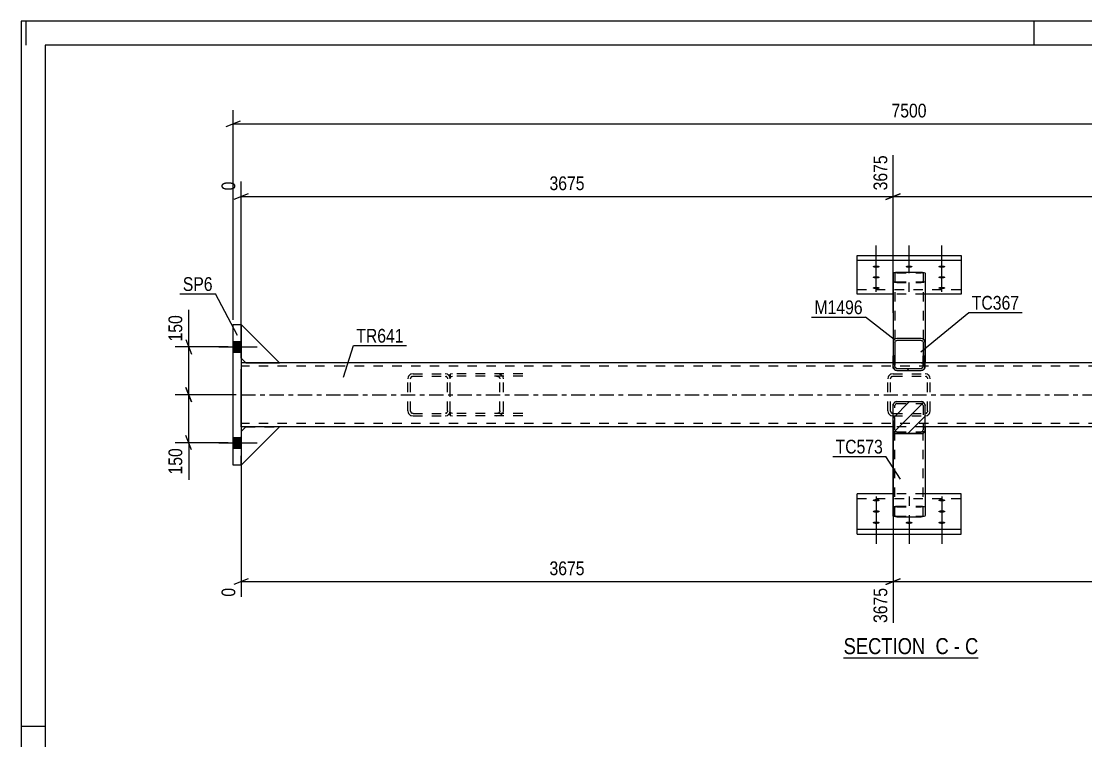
# Model space of a CAD drawing. Header units: millimetres. Extents: x 0 to 841, y 0 to 594.
# Drawn here: x 0 to 221.8, y 444 to 594 of the extents above; entities that cross this region are included whole.
import ezdxf

# ---------------------------------------------------------------- set-up
doc = ezdxf.new("R2010")
doc.units = ezdxf.units.MM
doc.linetypes.add('DXK_LINE_DOT2', pattern=[3.9198, 1.9599, -1.9599])
doc.linetypes.add('DXK_LINE_DOT3', pattern=[5.9187, 2.979, -0.9799, 0.9799, -0.9799])
doc.styles.add('Arial Narrow', font='ARIALN.TTF', dxfattribs={"height": 0.2})

# ---------------------------------------------------------------- blocks, each defined once
blk = doc.blocks.new('Unknown-761545199-1132')
at = {"color": 5, "linetype": 'Continuous'}
for p, q in [((841, 594), (0, 594)), ((0, 594), (0, 0)), ((1, 589), (1, 594)), ((211, 589), (211, 594)), ((836, 589), (5, 589)), ((5, 589), (5, 5)), ((5, 447), (0, 447))]:
    blk.add_line(p, q, dxfattribs=at)
blk = doc.blocks.new('Unknown-761545199-19 - 4779')
at = {"color": 6, "linetype": 'Continuous'}
blk.add_line((171.31, 461.33), (199.38, 461.33), dxfattribs=at)
at = {"color": 0, "linetype": 'Continuous'}
blk.add_wipeout([(189.41, 462.08), (189.41, 465.58), (171.31, 465.58), (171.31, 462.08)], dxfattribs=at)
at = {"color": 7, "linetype": 'Continuous', "style": 'Arial Narrow'}
blk.add_text('SECTION ', height=3.34, dxfattribs=at).set_placement((171.31, 462.08))
at = {"color": 0, "linetype": 'Continuous'}
blk.add_wipeout([(193.23, 462.08), (193.23, 465.58), (190.46, 465.58), (190.46, 462.08)], dxfattribs=at)
at = {"color": 7, "linetype": 'Continuous', "style": 'Arial Narrow'}
blk.add_text('C', height=3.34, dxfattribs=at).set_placement((190.46, 462.08))
at = {"color": 0, "linetype": 'Continuous'}
blk.add_wipeout([(195.56, 462.08), (195.56, 465.58), (194.28, 465.58), (194.28, 462.08)], dxfattribs=at)
at = {"color": 7, "linetype": 'Continuous', "style": 'Arial Narrow'}
blk.add_text('-', height=3.34, dxfattribs=at).set_placement((194.28, 462.08))
at = {"color": 0, "linetype": 'Continuous'}
blk.add_wipeout([(199.38, 462.08), (199.38, 465.58), (196.61, 465.58), (196.61, 462.08)], dxfattribs=at)
at = {"color": 7, "linetype": 'Continuous', "style": 'Arial Narrow'}
blk.add_text('C', height=3.34, dxfattribs=at).set_placement((196.61, 462.08))
blk = doc.blocks.new('Part-761545199-4794 - 4779')
at = {"color": 2, "linetype": 'Continuous'}
for p, q in [((44.11, 530.8), (45.78, 530.8)), ((44.11, 501.47), (44.11, 530.8)), ((45.78, 530.8), (45.78, 501.47)), ((45.78, 501.47), (44.11, 501.47))]:
    blk.add_line(p, q, dxfattribs=at)
blk = doc.blocks.new('Part-761545199-4807 - 4779')
at = {"color": 7, "linetype": 'DXK_LINE_DOT2'}
for p, q in [((89.34, 520.46), (89.33, 519.85)), ((89.33, 519.85), (89.57, 519.96)), ((89.33, 519.85), (89.34, 519.68)), ((89.85, 520.54), (89.34, 520.46)), ((89.34, 511.81), (89.34, 520.46)), ((89.57, 519.96), (89.85, 520)), ((104.46, 520.54), (89.85, 520.54)), ((104.46, 520), (89.85, 520)), ((99.56, 520.46), (99, 520.54)), ((99, 520), (99.28, 519.96)), ((99.68, 519.68), (99.73, 519.47)), ((99.73, 512.8), (99.73, 519.47)), ((100.47, 519.47), (100.36, 519.88)), ((100.47, 512.8), (100.47, 519.47)), ((89.33, 512.43), (89.34, 512.6)), ((89.33, 512.43), (89.34, 511.81)), ((89.57, 512.31), (89.33, 512.43)), ((89.85, 512.27), (89.57, 512.31)), ((104.46, 512.27), (89.85, 512.27)), ((99.28, 512.31), (99, 512.27)), ((99.73, 512.8), (99.68, 512.6)), ((100.36, 512.4), (100.47, 512.8)), ((89.34, 511.81), (89.85, 511.74)), ((104.46, 511.74), (89.85, 511.74)), ((99, 511.74), (99.56, 511.82))]:
    blk.add_line(p, q, dxfattribs=at)
for centre, radius, start, end in [((99.11, 519.32), 0.668, 32.4104, 75.4453), ((99.23, 519.16), 1.34, 32.4104, 75.4453), ((99.11, 512.96), 0.668, 284.5547, 327.5896), ((99.23, 513.11), 1.34, 284.5547, 327.5896)]:
    blk.add_arc(centre, radius, start, end, dxfattribs=at)
blk = doc.blocks.new('Part-761545199-4809 - 4779')
at = {"color": 7, "linetype": 'DXK_LINE_DOT2'}
for p, q in [((80.63, 519.88), (80.54, 519.47)), ((80.54, 512.8), (80.54, 519.47)), ((81.08, 519.47), (81.12, 519.68)), ((81.08, 512.8), (81.08, 519.47)), ((81.61, 520.54), (81.2, 520.46)), ((81.41, 519.96), (81.61, 520)), ((81.61, 520.54), (88.28, 520.54)), ((81.61, 520), (88.28, 520)), ((88.69, 520.46), (88.28, 520.54)), ((88.28, 520), (88.48, 519.96)), ((88.77, 519.68), (88.81, 519.47)), ((88.81, 512.8), (88.81, 519.47)), ((89.34, 519.47), (89.26, 519.88)), ((89.34, 512.8), (89.34, 519.47)), ((80.54, 512.8), (80.63, 512.4)), ((81.12, 512.6), (81.08, 512.8)), ((81.61, 512.27), (81.41, 512.31)), ((81.61, 512.27), (88.28, 512.27)), ((88.48, 512.31), (88.28, 512.27)), ((88.81, 512.8), (88.77, 512.6)), ((89.26, 512.4), (89.34, 512.8)), ((81.2, 511.82), (81.61, 511.74)), ((81.61, 511.74), (88.28, 511.74)), ((88.28, 511.74), (88.69, 511.82))]:
    blk.add_line(p, q, dxfattribs=at)
at = {"color": 7, "linetype": 'DXK_LINE_DOT3'}
blk.add_line((84.94, 516.14), (84.94, 516.14), dxfattribs=at)
at = {"color": 7, "linetype": 'DXK_LINE_DOT2'}
for centre, radius, start, end in [((81.61, 519.47), 1.07, 112.5, 157.5), ((81.61, 519.47), 0.533, 112.5, 157.5), ((88.28, 519.47), 0.533, 22.5, 67.5), ((88.28, 519.47), 1.07, 22.5, 67.5), ((81.61, 512.8), 1.07, 202.5, 247.5), ((81.61, 512.8), 0.533, 202.5, 247.5), ((88.28, 512.8), 0.533, 292.5, 337.5), ((88.28, 512.8), 1.07, 292.5, 337.5)]:
    blk.add_arc(centre, radius, start, end, dxfattribs=at)
blk = doc.blocks.new('Part-761545199-4815 - 4779')
at = {"color": 7, "linetype": 'DXK_LINE_DOT2'}
for p, q in [((181.61, 508.83), (181.61, 509.47)), ((188.28, 509.47), (181.61, 509.47)), ((182.01, 490.95), (182.01, 509.47)), ((187.85, 509.47), (187.88, 509.47)), ((187.88, 490.95), (187.88, 509.47)), ((181.61, 492.68), (181.67, 492.79)), ((181.67, 492.79), (181.85, 492.88)), ((181.85, 492.88), (182.1, 492.94)), ((182.04, 492.74), (182.01, 492.68)), ((182.13, 492.78), (182.04, 492.74)), ((182.1, 492.94), (182.41, 492.96)), ((182.26, 492.81), (182.13, 492.78)), ((182.41, 492.82), (182.26, 492.81)), ((182.41, 492.96), (187.48, 492.96)), ((182.41, 492.82), (187.48, 492.82)), ((187.48, 492.96), (187.78, 492.94)), ((187.63, 492.81), (187.48, 492.82)), ((187.76, 492.78), (187.63, 492.81)), ((187.76, 492.78), (187.78, 492.77)), ((187.78, 492.94), (188.04, 492.88)), ((187.78, 492.77), (187.85, 492.74)), ((187.88, 492.68), (187.85, 492.74)), ((188.04, 492.88), (188.22, 492.79)), ((188.22, 492.79), (188.28, 492.68)), ((182.01, 490.95), (182.04, 490.9)), ((182.04, 490.9), (182.13, 490.85)), ((182.13, 490.85), (182.26, 490.82)), ((182.26, 490.82), (182.41, 490.81)), ((182.41, 490.81), (187.48, 490.81)), ((187.48, 490.81), (187.63, 490.82)), ((187.63, 490.82), (187.76, 490.85)), ((187.76, 490.85), (187.85, 490.9)), ((187.85, 490.9), (187.88, 490.95))]:
    blk.add_line(p, q, dxfattribs=at)
at = {"color": 2, "linetype": 'Continuous'}
for p, q in [((181.61, 490.95), (181.61, 508.83)), ((188.28, 509.47), (188.28, 509.47)), ((188.28, 509.47), (188.28, 490.95)), ((181.67, 490.85), (181.61, 490.95)), ((181.85, 490.76), (181.67, 490.85)), ((182.1, 490.7), (181.85, 490.76)), ((182.41, 490.68), (182.1, 490.7)), ((182.41, 490.68), (187.48, 490.68)), ((187.78, 490.7), (187.48, 490.68)), ((188.04, 490.76), (187.78, 490.7)), ((188.22, 490.85), (188.04, 490.76)), ((188.28, 490.95), (188.22, 490.85))]:
    blk.add_line(p, q, dxfattribs=at)
blk = doc.blocks.new('Bolt-761545199-4820 - 4779')
at = {"linetype": 'Continuous'}
for points in [[(178.11, 543.09), (178.26, 543.09), (178.41, 543.07), (178.54, 543.05), (178.66, 543.01), (178.75, 542.97), (178.81, 542.93), (178.84, 542.88), (178.84, 542.83), (178.81, 542.78), (178.75, 542.74), (178.66, 542.7), (178.54, 542.66), (178.41, 542.64), (178.26, 542.62), (178.11, 542.62), (177.96, 542.62), (177.81, 542.64), (177.68, 542.66), (177.57, 542.7), (177.48, 542.74), (177.41, 542.78), (177.38, 542.83), (177.38, 542.88), (177.41, 542.93), (177.48, 542.97), (177.57, 543.01), (177.68, 543.05), (177.81, 543.07), (177.96, 543.09)], [(184.94, 543.09), (185.1, 543.09), (185.24, 543.07), (185.38, 543.05), (185.49, 543.01), (185.58, 542.97), (185.64, 542.93), (185.67, 542.88), (185.67, 542.83), (185.64, 542.78), (185.58, 542.74), (185.49, 542.7), (185.38, 542.66), (185.24, 542.64), (185.1, 542.62), (184.94, 542.62), (184.79, 542.62), (184.65, 542.64), (184.51, 542.66), (184.4, 542.7), (184.31, 542.74), (184.25, 542.78), (184.21, 542.83), (184.21, 542.88), (184.25, 542.93), (184.31, 542.97), (184.4, 543.01), (184.51, 543.05), (184.65, 543.07), (184.79, 543.09)], [(191.78, 543.09), (191.93, 543.09), (192.08, 543.07), (192.21, 543.05), (192.32, 543.01), (192.41, 542.97), (192.48, 542.93), (192.51, 542.88), (192.51, 542.83), (192.48, 542.78), (192.41, 542.74), (192.32, 542.7), (192.21, 542.66), (192.08, 542.64), (191.93, 542.62), (191.78, 542.62), (191.63, 542.62), (191.48, 542.64), (191.35, 542.66), (191.23, 542.7), (191.14, 542.74), (191.08, 542.78), (191.05, 542.83), (191.05, 542.88), (191.08, 542.93), (191.14, 542.97), (191.23, 543.01), (191.35, 543.05), (191.48, 543.07), (191.63, 543.09)], [(178.11, 540.87), (178.26, 540.86), (178.41, 540.85), (178.54, 540.82), (178.66, 540.79), (178.75, 540.75), (178.81, 540.7), (178.84, 540.66), (178.84, 540.61), (178.81, 540.56), (178.75, 540.51), (178.66, 540.47), (178.54, 540.44), (178.41, 540.41), (178.26, 540.4), (178.11, 540.39), (177.96, 540.4), (177.81, 540.41), (177.68, 540.44), (177.57, 540.47), (177.48, 540.51), (177.41, 540.56), (177.38, 540.61), (177.38, 540.66), (177.41, 540.7), (177.48, 540.75), (177.57, 540.79), (177.68, 540.82), (177.81, 540.85), (177.96, 540.86)], [(191.78, 540.87), (191.93, 540.86), (192.08, 540.85), (192.21, 540.82), (192.32, 540.79), (192.41, 540.75), (192.48, 540.7), (192.51, 540.66), (192.51, 540.61), (192.48, 540.56), (192.41, 540.51), (192.32, 540.47), (192.21, 540.44), (192.08, 540.41), (191.93, 540.4), (191.78, 540.39), (191.63, 540.4), (191.48, 540.41), (191.35, 540.44), (191.23, 540.47), (191.14, 540.51), (191.08, 540.56), (191.05, 540.61), (191.05, 540.66), (191.08, 540.7), (191.14, 540.75), (191.23, 540.79), (191.35, 540.82), (191.48, 540.85), (191.63, 540.86)], [(178.11, 538.64), (178.26, 538.64), (178.41, 538.62), (178.54, 538.6), (178.66, 538.57), (178.75, 538.53), (178.81, 538.48), (178.84, 538.43), (178.84, 538.38), (178.81, 538.33), (178.75, 538.29), (178.66, 538.25), (178.54, 538.21), (178.41, 538.19), (178.26, 538.17), (178.11, 538.17), (177.96, 538.17), (177.81, 538.19), (177.68, 538.21), (177.57, 538.25), (177.48, 538.29), (177.41, 538.33), (177.38, 538.38), (177.38, 538.43), (177.41, 538.48), (177.48, 538.53), (177.57, 538.57), (177.68, 538.6), (177.81, 538.62), (177.96, 538.64)], [(191.78, 538.64), (191.93, 538.64), (192.08, 538.62), (192.21, 538.6), (192.32, 538.57), (192.41, 538.53), (192.48, 538.48), (192.51, 538.43), (192.51, 538.38), (192.48, 538.33), (192.41, 538.29), (192.32, 538.25), (192.21, 538.21), (192.08, 538.19), (191.93, 538.17), (191.78, 538.17), (191.63, 538.17), (191.48, 538.19), (191.35, 538.21), (191.23, 538.25), (191.14, 538.29), (191.08, 538.33), (191.05, 538.38), (191.05, 538.43), (191.08, 538.48), (191.14, 538.53), (191.23, 538.57), (191.35, 538.6), (191.48, 538.62), (191.63, 538.64)]]:
    blk.add_hatch(color=1, dxfattribs=at).paths.add_polyline_path(points)
at = {"color": 1, "linetype": 'Continuous'}
for p, q in [((178.11, 542.04), (178.11, 547.27)), ((184.94, 542.04), (184.94, 547.27)), ((191.78, 542.04), (191.78, 547.27)), ((178.11, 539.81), (178.11, 545.04)), ((191.78, 539.81), (191.78, 545.04)), ((178.11, 537.59), (178.11, 542.82)), ((191.78, 537.59), (191.78, 542.82))]:
    blk.add_line(p, q, dxfattribs=at)
at = {"color": 1, "linetype": 'DXK_LINE_DOT2'}
blk.add_line((184.94, 537.59), (184.94, 542.82), dxfattribs=at)
blk = doc.blocks.new('Bolt-761545199-4823 - 4779')
at = {"linetype": 'Continuous'}
for points in [[(178.11, 493.9), (177.96, 493.91), (177.81, 493.93), (177.68, 493.95), (177.57, 493.99), (177.48, 494.03), (177.41, 494.08), (177.38, 494.13), (177.38, 494.18), (177.41, 494.23), (177.48, 494.28), (177.57, 494.32), (177.68, 494.36), (177.81, 494.38), (177.96, 494.4), (178.11, 494.41), (178.26, 494.4), (178.41, 494.38), (178.54, 494.36), (178.66, 494.32), (178.75, 494.28), (178.81, 494.23), (178.84, 494.18), (178.84, 494.13), (178.81, 494.08), (178.75, 494.03), (178.66, 493.99), (178.54, 493.95), (178.41, 493.93), (178.26, 493.91)], [(191.78, 493.9), (191.63, 493.91), (191.48, 493.93), (191.35, 493.95), (191.23, 493.99), (191.14, 494.03), (191.08, 494.08), (191.05, 494.13), (191.05, 494.18), (191.08, 494.23), (191.14, 494.28), (191.23, 494.32), (191.35, 494.36), (191.48, 494.38), (191.63, 494.4), (191.78, 494.41), (191.93, 494.4), (192.08, 494.38), (192.21, 494.36), (192.32, 494.32), (192.41, 494.28), (192.48, 494.23), (192.51, 494.18), (192.51, 494.13), (192.48, 494.08), (192.41, 494.03), (192.32, 493.99), (192.21, 493.95), (192.08, 493.93), (191.93, 493.91)], [(178.11, 491.57), (177.96, 491.57), (177.81, 491.59), (177.68, 491.61), (177.57, 491.65), (177.48, 491.69), (177.41, 491.74), (177.38, 491.79), (177.38, 491.84), (177.41, 491.89), (177.48, 491.94), (177.57, 491.99), (177.68, 492.02), (177.81, 492.05), (177.96, 492.06), (178.11, 492.07), (178.26, 492.06), (178.41, 492.05), (178.54, 492.02), (178.66, 491.99), (178.75, 491.94), (178.81, 491.89), (178.84, 491.84), (178.84, 491.79), (178.81, 491.74), (178.75, 491.69), (178.66, 491.65), (178.54, 491.61), (178.41, 491.59), (178.26, 491.57)], [(191.78, 491.57), (191.63, 491.57), (191.48, 491.59), (191.35, 491.61), (191.23, 491.65), (191.14, 491.69), (191.08, 491.74), (191.05, 491.79), (191.05, 491.84), (191.08, 491.89), (191.14, 491.94), (191.23, 491.99), (191.35, 492.02), (191.48, 492.05), (191.63, 492.06), (191.78, 492.07), (191.93, 492.06), (192.08, 492.05), (192.21, 492.02), (192.32, 491.99), (192.41, 491.94), (192.48, 491.89), (192.51, 491.84), (192.51, 491.79), (192.48, 491.74), (192.41, 491.69), (192.32, 491.65), (192.21, 491.61), (192.08, 491.59), (191.93, 491.57)], [(178.11, 489.23), (177.96, 489.23), (177.81, 489.25), (177.68, 489.28), (177.57, 489.31), (177.48, 489.35), (177.41, 489.4), (177.38, 489.45), (177.38, 489.51), (177.41, 489.56), (177.48, 489.61), (177.57, 489.65), (177.68, 489.68), (177.81, 489.71), (177.96, 489.73), (178.11, 489.73), (178.26, 489.73), (178.41, 489.71), (178.54, 489.68), (178.66, 489.65), (178.75, 489.61), (178.81, 489.56), (178.84, 489.51), (178.84, 489.45), (178.81, 489.4), (178.75, 489.35), (178.66, 489.31), (178.54, 489.28), (178.41, 489.25), (178.26, 489.23)], [(184.94, 489.23), (184.79, 489.23), (184.65, 489.25), (184.51, 489.28), (184.4, 489.31), (184.31, 489.35), (184.25, 489.4), (184.21, 489.45), (184.21, 489.51), (184.25, 489.56), (184.31, 489.61), (184.4, 489.65), (184.51, 489.68), (184.65, 489.71), (184.79, 489.73), (184.94, 489.73), (185.1, 489.73), (185.24, 489.71), (185.38, 489.68), (185.49, 489.65), (185.58, 489.61), (185.64, 489.56), (185.67, 489.51), (185.67, 489.45), (185.64, 489.4), (185.58, 489.35), (185.49, 489.31), (185.38, 489.28), (185.24, 489.25), (185.1, 489.23)], [(191.78, 489.23), (191.63, 489.23), (191.48, 489.25), (191.35, 489.28), (191.23, 489.31), (191.14, 489.35), (191.08, 489.4), (191.05, 489.45), (191.05, 489.51), (191.08, 489.56), (191.14, 489.61), (191.23, 489.65), (191.35, 489.68), (191.48, 489.71), (191.63, 489.73), (191.78, 489.73), (191.93, 489.73), (192.08, 489.71), (192.21, 489.68), (192.32, 489.65), (192.41, 489.61), (192.48, 489.56), (192.51, 489.51), (192.51, 489.45), (192.48, 489.4), (192.41, 489.35), (192.32, 489.31), (192.21, 489.28), (192.08, 489.25), (191.93, 489.23)]]:
    blk.add_hatch(color=1, dxfattribs=at).paths.add_polyline_path(points)
at = {"color": 1, "linetype": 'Continuous'}
for p, q in [((178.11, 494.97), (178.11, 489.77)), ((191.78, 494.97), (191.78, 489.77)), ((178.11, 492.63), (178.11, 487.43)), ((191.78, 492.63), (191.78, 487.43)), ((178.11, 490.29), (178.11, 485.09)), ((184.94, 490.29), (184.94, 485.09)), ((191.78, 490.29), (191.78, 485.09))]:
    blk.add_line(p, q, dxfattribs=at)
at = {"color": 1, "linetype": 'DXK_LINE_DOT2'}
blk.add_line((184.94, 494.97), (184.94, 489.77), dxfattribs=at)
blk = doc.blocks.new('Bolt-761545199-4824 - 4779')
at = {"linetype": 'Continuous'}
for points in [[(45.78, 525.04), (45.78, 527.24), (44.11, 527.24), (44.11, 525.04)], [(45.78, 525.04), (45.78, 527.24), (44.11, 527.24), (44.11, 525.04)], [(45.78, 505.04), (45.78, 507.24), (44.11, 507.24), (44.11, 505.04)], [(45.78, 505.04), (45.78, 507.24), (44.11, 507.24), (44.11, 505.04)]]:
    blk.add_hatch(color=1, dxfattribs=at).paths.add_polyline_path(points)
at = {"color": 1, "linetype": 'Continuous'}
for p, q in [((41.18, 526.14), (49.11, 526.14)), ((41.18, 526.14), (49.11, 526.14)), ((44.11, 527.24), (45.78, 527.24)), ((44.11, 527.24), (45.78, 527.24)), ((44.11, 525.04), (45.78, 525.04)), ((44.11, 525.04), (45.78, 525.04)), ((41.18, 506.14), (49.11, 506.14)), ((41.18, 506.14), (49.11, 506.14)), ((44.11, 507.24), (45.78, 507.24)), ((44.11, 507.24), (45.78, 507.24)), ((44.11, 505.04), (45.78, 505.04)), ((44.11, 505.04), (45.78, 505.04))]:
    blk.add_line(p, q, dxfattribs=at)
blk = doc.blocks.new('Part-761545199-4833 - 4779')
at = {"color": 2, "linetype": 'Continuous'}
for p, q in [((67.11, 522.8), (45.78, 522.8)), ((45.78, 510.8), (45.78, 521.47)), ((181.61, 522.8), (67.21, 522.8)), ((302.68, 522.8), (188.28, 522.8)), ((46.78, 509.47), (45.78, 509.47)), ((67.11, 509.47), (53.78, 509.47)), ((181.61, 509.47), (67.21, 509.47)), ((302.68, 509.47), (188.28, 509.47))]:
    blk.add_line(p, q, dxfattribs=at)
at = {"color": 7, "linetype": 'DXK_LINE_DOT2'}
for p, q in [((45.78, 522.8), (45.78, 521.47)), ((45.78, 522.8), (45.78, 522.41)), ((67.11, 522.14), (45.78, 522.14)), ((302.68, 522.14), (67.21, 522.14)), ((181.67, 522.8), (181.61, 522.8)), ((188.28, 522.8), (181.61, 522.8)), ((45.78, 509.47), (45.78, 510.8)), ((67.11, 510.14), (45.78, 510.14)), ((302.68, 510.14), (67.21, 510.14)), ((53.78, 509.47), (46.78, 509.47)), ((188.28, 509.47), (181.61, 509.47))]:
    blk.add_line(p, q, dxfattribs=at)
at = {"color": 7, "linetype": 'DXK_LINE_DOT3'}
for p, q in [((45.78, 516.14), (67.11, 516.14)), ((67.21, 516.14), (302.68, 516.14))]:
    blk.add_line(p, q, dxfattribs=at)
blk = doc.blocks.new('Part-761545199-4834 - 4779')
at = {"color": 7, "linetype": 'DXK_LINE_DOT2'}
for p, q in [((180.63, 519.88), (180.54, 519.47)), ((180.54, 512.8), (180.54, 519.47)), ((181.08, 519.47), (181.12, 519.68)), ((181.08, 512.8), (181.08, 519.47)), ((181.61, 520.54), (181.2, 520.46)), ((181.41, 519.96), (181.61, 520)), ((181.61, 520.54), (188.28, 520.54)), ((181.61, 520), (188.28, 520)), ((188.69, 520.46), (188.28, 520.54)), ((188.28, 520), (188.48, 519.96)), ((188.77, 519.68), (188.81, 519.47)), ((188.81, 512.8), (188.81, 519.47)), ((189.34, 519.47), (189.26, 519.88)), ((189.34, 512.8), (189.34, 519.47)), ((180.54, 512.8), (180.63, 512.4)), ((181.12, 512.6), (181.08, 512.8)), ((181.61, 512.27), (181.41, 512.31)), ((181.61, 512.27), (188.28, 512.27)), ((188.48, 512.31), (188.28, 512.27)), ((188.81, 512.8), (188.77, 512.6)), ((189.26, 512.4), (189.34, 512.8)), ((181.2, 511.82), (181.61, 511.74)), ((181.61, 511.74), (188.28, 511.74)), ((188.28, 511.74), (188.69, 511.82))]:
    blk.add_line(p, q, dxfattribs=at)
for centre, radius, start, end in [((181.61, 519.47), 1.07, 112.5, 157.5), ((181.61, 519.47), 0.533, 112.5, 157.5), ((188.28, 519.47), 0.533, 22.5, 67.5), ((188.28, 519.47), 1.07, 22.5, 67.5), ((181.61, 512.8), 1.07, 202.5, 247.5), ((181.61, 512.8), 0.533, 202.5, 247.5), ((188.28, 512.8), 0.533, 292.5, 337.5), ((188.28, 512.8), 1.07, 292.5, 337.5)]:
    blk.add_arc(centre, radius, start, end, dxfattribs=at)
blk = doc.blocks.new('Part-761545199-4838 - 4779')
at = {"color": 7, "linetype": 'DXK_LINE_DOT2'}
for p, q in [((53.78, 522.81), (45.78, 530.81)), ((45.78, 530.81), (45.78, 523.81)), ((45.78, 523.81), (46.78, 522.81)), ((46.78, 522.81), (53.78, 522.81))]:
    blk.add_line(p, q, dxfattribs=at)
blk = doc.blocks.new('Part-761545199-4841 - 4779')
at = {"color": 2, "linetype": 'Continuous'}
for p, q in [((53.78, 522.81), (45.78, 530.81)), ((45.78, 530.81), (45.78, 530.8)), ((45.78, 523.81), (46.78, 522.81)), ((46.78, 522.81), (53.78, 522.81))]:
    blk.add_line(p, q, dxfattribs=at)
at = {"color": 7, "linetype": 'DXK_LINE_DOT2'}
blk.add_line((45.78, 523.81), (45.78, 530.81), dxfattribs=at)
blk = doc.blocks.new('Part-761545199-4844 - 4779')
at = {"color": 7, "linetype": 'DXK_LINE_DOT2'}
for p, q in [((53.78, 522.81), (45.78, 530.81)), ((45.78, 530.81), (45.78, 523.81)), ((45.78, 523.81), (46.78, 522.81)), ((46.78, 522.81), (53.78, 522.81))]:
    blk.add_line(p, q, dxfattribs=at)
blk = doc.blocks.new('Part-761545199-4847 - 4779')
at = {"color": 7, "linetype": 'DXK_LINE_DOT2'}
for p, q in [((45.78, 508.47), (46.78, 509.47)), ((53.78, 509.47), (45.78, 501.47)), ((45.78, 501.47), (45.78, 508.47)), ((46.78, 509.47), (53.78, 509.47))]:
    blk.add_line(p, q, dxfattribs=at)
blk = doc.blocks.new('Part-761545199-4850 - 4779')
at = {"color": 2, "linetype": 'Continuous'}
for p, q in [((45.78, 508.47), (46.78, 509.47)), ((53.78, 509.47), (45.78, 501.47)), ((53.78, 509.47), (46.78, 509.47))]:
    blk.add_line(p, q, dxfattribs=at)
at = {"color": 7, "linetype": 'DXK_LINE_DOT2'}
blk.add_line((45.78, 501.47), (45.78, 508.47), dxfattribs=at)
blk = doc.blocks.new('Part-761545199-4853 - 4779')
at = {"color": 7, "linetype": 'DXK_LINE_DOT2'}
for p, q in [((45.78, 508.47), (46.78, 509.47)), ((53.78, 509.47), (45.78, 501.47)), ((45.78, 501.47), (45.78, 508.47)), ((46.78, 509.47), (53.78, 509.47))]:
    blk.add_line(p, q, dxfattribs=at)
blk = doc.blocks.new('Part-761545199-4860 - 4779')
at = {"color": 2, "linetype": 'Continuous'}
for p, q in [((174.11, 537.1), (174.11, 545.17)), ((174.11, 545.17), (195.78, 545.17)), ((195.78, 544.16), (174.11, 544.16)), ((195.78, 545.17), (195.78, 537.1)), ((181.61, 537.1), (174.11, 537.1)), ((195.78, 537.1), (188.28, 537.1))]:
    blk.add_line(p, q, dxfattribs=at)
at = {"color": 7, "linetype": 'DXK_LINE_DOT2'}
for p, q in [((174.11, 538.11), (195.78, 538.11)), ((188.28, 537.1), (181.61, 537.1))]:
    blk.add_line(p, q, dxfattribs=at)
blk = doc.blocks.new('Part-761545199-4863 - 4779')
at = {"color": 2, "linetype": 'Continuous'}
for p, q in [((174.11, 487.11), (174.11, 495.52)), ((181.61, 495.52), (174.11, 495.52)), ((195.78, 495.52), (188.28, 495.52)), ((195.78, 487.11), (195.78, 495.52)), ((174.11, 488.11), (195.78, 488.11)), ((174.11, 487.11), (195.78, 487.11))]:
    blk.add_line(p, q, dxfattribs=at)
at = {"color": 7, "linetype": 'DXK_LINE_DOT2'}
for p, q in [((174.11, 494.52), (195.78, 494.52)), ((188.28, 495.52), (181.61, 495.52))]:
    blk.add_line(p, q, dxfattribs=at)
blk = doc.blocks.new('Part-761545199-4869 - 4779')
at = {"color": 2, "linetype": 'Continuous'}
for p, q in [((181.61, 541.46), (181.67, 541.55)), ((181.61, 541.46), (181.61, 527.11)), ((181.67, 541.55), (181.85, 541.64)), ((181.85, 541.64), (182.1, 541.7)), ((182.1, 541.7), (182.41, 541.72)), ((182.41, 541.72), (187.48, 541.72)), ((187.48, 541.72), (187.78, 541.7)), ((187.78, 541.7), (188.04, 541.64)), ((188.04, 541.64), (188.22, 541.55)), ((188.22, 541.55), (188.28, 541.46)), ((188.28, 541.46), (188.28, 522.8)), ((187.48, 522.8), (182.01, 522.8)), ((187.87, 522.8), (187.48, 522.8)), ((188.28, 522.8), (188.27, 522.8))]:
    blk.add_line(p, q, dxfattribs=at)
at = {"color": 7, "linetype": 'DXK_LINE_DOT2'}
for p, q in [((182.04, 541.5), (182.01, 541.46)), ((182.01, 541.46), (182.01, 522.8)), ((182.13, 541.55), (182.04, 541.5)), ((182.26, 541.58), (182.13, 541.55)), ((182.41, 541.59), (182.26, 541.58)), ((182.41, 541.59), (187.48, 541.59)), ((187.63, 541.58), (187.48, 541.59)), ((187.76, 541.55), (187.63, 541.58)), ((187.85, 541.5), (187.76, 541.55)), ((187.88, 541.46), (187.85, 541.5)), ((187.88, 541.46), (187.88, 522.8)), ((181.67, 539.71), (181.61, 539.81)), ((181.85, 539.62), (181.67, 539.71)), ((182.1, 539.57), (181.85, 539.62)), ((182.01, 539.81), (182.04, 539.76)), ((182.04, 539.76), (182.13, 539.71)), ((182.41, 539.55), (182.1, 539.57)), ((182.13, 539.71), (182.26, 539.69)), ((182.26, 539.69), (182.41, 539.68)), ((182.41, 539.68), (187.48, 539.68)), ((182.41, 539.55), (187.48, 539.55)), ((187.48, 539.68), (187.63, 539.69)), ((187.78, 539.57), (187.48, 539.55)), ((187.63, 539.69), (187.76, 539.71)), ((187.76, 539.71), (187.85, 539.76)), ((188.04, 539.62), (187.78, 539.57)), ((187.85, 539.76), (187.88, 539.81)), ((188.22, 539.71), (188.04, 539.62)), ((188.28, 539.81), (188.22, 539.71)), ((181.61, 527.11), (181.61, 522.8)), ((182.01, 522.8), (181.61, 522.8)), ((187.48, 522.8), (187.78, 522.8)), ((187.85, 522.8), (187.88, 522.8)), ((188.27, 522.8), (187.87, 522.8)), ((188.28, 522.8), (188.28, 522.8))]:
    blk.add_line(p, q, dxfattribs=at)
blk = doc.blocks.new('Part-761545199-4882 - 4779')
at = {"linetype": 'Continuous'}
h = blk.add_hatch(dxfattribs=at)
h.set_pattern_fill('', scale=0.7, style=0, pattern_type=0)
h.set_pattern_definition([(45, (187.7803, 521.2881), (-1.57154, 1.57154), [])])
h.paths.add_polyline_path([(187.47, 521.23), (187.78, 521.29), (188.04, 521.46), (188.21, 521.72), (188.27, 522.03), (188.27, 524.26), (187.87, 524.26), (187.87, 522.03), (187.84, 521.87), (187.76, 521.74), (187.63, 521.66), (187.47, 521.63), (182.41, 521.63), (182.25, 521.66), (182.12, 521.74), (182.04, 521.87), (182.01, 522.03), (182.01, 524.26), (181.61, 524.26), (181.61, 522.03), (181.67, 521.72), (181.84, 521.46), (182.1, 521.29), (182.41, 521.23)])
at = {"color": 2, "linetype": 'Continuous'}
for p, q in [((182.1, 527.83), (181.84, 527.66)), ((182.41, 527.89), (182.1, 527.83)), ((187.47, 527.89), (182.41, 527.89)), ((187.78, 527.83), (187.47, 527.89)), ((188.04, 527.66), (187.78, 527.83)), ((181.67, 527.4), (181.61, 527.09)), ((181.61, 527.09), (181.61, 524.26)), ((181.84, 527.66), (181.67, 527.4)), ((182.01, 527.09), (182.04, 527.25)), ((182.01, 527.09), (182.01, 524.26)), ((182.04, 527.25), (182.12, 527.38)), ((182.12, 527.38), (182.25, 527.46)), ((182.25, 527.46), (182.41, 527.49)), ((187.47, 527.49), (182.41, 527.49)), ((187.47, 527.49), (187.63, 527.46)), ((187.63, 527.46), (187.76, 527.38)), ((187.76, 527.38), (187.84, 527.25)), ((187.84, 527.25), (187.87, 527.09)), ((187.87, 527.09), (187.87, 524.26)), ((188.21, 527.4), (188.04, 527.66)), ((188.27, 527.09), (188.21, 527.4)), ((188.27, 527.09), (188.27, 524.26)), ((182.01, 524.26), (181.61, 524.26)), ((181.61, 522.03), (181.61, 524.26)), ((182.01, 522.03), (182.01, 524.26)), ((187.87, 522.03), (187.87, 524.26)), ((187.87, 524.26), (188.27, 524.26)), ((188.27, 522.03), (188.27, 524.26)), ((181.61, 522.03), (181.67, 521.72)), ((182.04, 521.87), (182.01, 522.03)), ((182.12, 521.74), (182.04, 521.87)), ((182.1, 521.29), (182.41, 521.23)), ((182.25, 521.66), (182.12, 521.74)), ((182.41, 521.63), (182.25, 521.66)), ((182.41, 521.63), (187.47, 521.63)), ((182.41, 521.23), (187.47, 521.23)), ((187.63, 521.66), (187.47, 521.63)), ((187.47, 521.23), (187.78, 521.29)), ((187.76, 521.74), (187.63, 521.66)), ((187.84, 521.87), (187.76, 521.74)), ((187.87, 522.03), (187.84, 521.87)), ((188.21, 521.72), (188.27, 522.03))]:
    blk.add_line(p, q, dxfattribs=at)
at = {"color": 7, "linetype": 'DXK_LINE_DOT2'}
for p, q in [((181.61, 524.26), (181.61, 522.03)), ((182.01, 524.26), (182.01, 522.03)), ((187.87, 524.26), (187.87, 522.03)), ((188.27, 524.26), (188.27, 522.03)), ((182.01, 522.8), (181.61, 522.8)), ((181.67, 521.72), (181.61, 522.03)), ((182.01, 522.03), (182.04, 521.87)), ((182.04, 521.87), (182.12, 521.74)), ((182.41, 521.23), (182.1, 521.29)), ((182.12, 521.74), (182.25, 521.66)), ((182.25, 521.66), (182.41, 521.63)), ((182.41, 521.63), (187.47, 521.63)), ((182.41, 521.23), (187.47, 521.23)), ((187.47, 521.63), (187.63, 521.66)), ((187.78, 521.29), (187.47, 521.23)), ((187.63, 521.66), (187.76, 521.74)), ((187.76, 521.74), (187.84, 521.87)), ((187.84, 521.87), (187.87, 522.03)), ((188.27, 522.8), (187.87, 522.8)), ((188.27, 522.03), (188.21, 521.72))]:
    blk.add_line(p, q, dxfattribs=at)
for centre, start, end in [((182.41, 522.03), 202.5, 247.5), ((187.47, 522.03), 292.5, 337.5)]:
    blk.add_arc(centre, 0.8, start, end, dxfattribs=at)
at = {"color": 2, "linetype": 'Continuous'}
for centre, start, end in [((182.41, 522.03), 202.5, 247.5), ((187.47, 522.03), 292.5, 337.5)]:
    blk.add_arc(centre, 0.8, start, end, dxfattribs=at)
blk = doc.blocks.new('Part-761545199-4887 - 4779')
at = {"linetype": 'Continuous'}
h = blk.add_hatch(dxfattribs=at)
h.set_pattern_fill('', scale=0.7, style=0, pattern_type=0)
h.set_pattern_definition([(45, (188.041, 508.2783), (-1.57154, 1.57154), [])])
h.paths.add_polyline_path([(187.78, 508.1), (188.04, 508.28), (188.21, 508.54), (188.28, 508.84), (188.28, 513.91), (188.21, 514.22), (188.04, 514.48), (187.78, 514.65), (187.48, 514.71), (182.41, 514.71), (182.1, 514.65), (181.84, 514.48), (181.67, 514.22), (181.61, 513.91), (181.61, 508.84), (181.67, 508.54), (181.84, 508.28), (182.1, 508.1)])
at = {"color": 7, "linetype": 'DXK_LINE_DOT2'}
for p, q in [((182.1, 514.65), (182.41, 514.71)), ((182.41, 514.71), (187.48, 514.71)), ((187.48, 514.71), (187.78, 514.65)), ((181.61, 513.91), (181.67, 514.22)), ((181.61, 509.47), (181.61, 513.91)), ((182.04, 514.06), (182.01, 513.91)), ((182.01, 509.47), (182.01, 513.91)), ((182.13, 514.19), (182.04, 514.06)), ((182.26, 514.28), (182.13, 514.19)), ((182.41, 514.31), (182.26, 514.28)), ((182.41, 514.31), (187.48, 514.31)), ((187.63, 514.28), (187.48, 514.31)), ((187.76, 514.19), (187.63, 514.28)), ((187.84, 514.06), (187.76, 514.19)), ((187.88, 513.91), (187.84, 514.06)), ((187.88, 513.91), (187.88, 509.47)), ((188.21, 514.22), (188.28, 513.91)), ((188.28, 509.47), (188.28, 513.91)), ((182.01, 509.47), (181.61, 509.47)), ((181.61, 508.84), (181.61, 509.47)), ((181.67, 508.54), (181.61, 508.84)), ((181.84, 508.28), (181.67, 508.54)), ((182.1, 508.1), (181.84, 508.28)), ((182.01, 508.84), (182.01, 509.47)), ((182.01, 508.84), (182.04, 508.69)), ((182.04, 508.69), (182.13, 508.56)), ((182.13, 508.56), (182.26, 508.47)), ((182.26, 508.47), (182.41, 508.44)), ((182.41, 508.44), (187.48, 508.44)), ((187.48, 508.44), (187.63, 508.47)), ((187.63, 508.47), (187.76, 508.56)), ((187.76, 508.56), (187.84, 508.69)), ((188.04, 508.28), (187.78, 508.1)), ((187.84, 508.69), (187.88, 508.84)), ((187.88, 509.47), (188.28, 509.47)), ((187.88, 509.47), (187.88, 508.84)), ((188.21, 508.54), (188.04, 508.28)), ((188.28, 508.84), (188.21, 508.54)), ((188.28, 509.47), (188.28, 508.84))]:
    blk.add_line(p, q, dxfattribs=at)
at = {"color": 2, "linetype": 'Continuous'}
for p, q in [((182.41, 514.71), (182.1, 514.65)), ((182.41, 514.71), (187.48, 514.71)), ((187.78, 514.65), (187.48, 514.71)), ((181.67, 514.22), (181.61, 513.91)), ((181.61, 508.84), (181.61, 513.91)), ((188.28, 513.91), (188.21, 514.22)), ((188.28, 508.84), (188.28, 513.91)), ((181.61, 508.84), (181.67, 508.54)), ((181.67, 508.54), (181.84, 508.28)), ((181.84, 508.28), (182.1, 508.1)), ((182.41, 508.04), (182.1, 508.1)), ((182.1, 508.1), (187.78, 508.1)), ((187.48, 508.04), (182.41, 508.04)), ((187.78, 508.1), (187.48, 508.04)), ((187.78, 508.1), (188.04, 508.28)), ((188.04, 508.28), (188.21, 508.54)), ((188.21, 508.54), (188.28, 508.84))]:
    blk.add_line(p, q, dxfattribs=at)
at = {"color": 7, "linetype": 'DXK_LINE_DOT2'}
for centre, start, end in [((182.41, 513.91), 112.5, 157.5), ((187.48, 513.91), 22.5, 67.5)]:
    blk.add_arc(centre, 0.8, start, end, dxfattribs=at)
at = {"color": 2, "linetype": 'Continuous'}
for centre, start, end in [((182.41, 513.91), 112.5, 157.5), ((187.48, 513.91), 22.5, 67.5)]:
    blk.add_arc(centre, 0.8, start, end, dxfattribs=at)
blk = doc.blocks.new('StraightDimension-761545199-4979 - 4779')
at = {"color": 7, "linetype": 'Continuous'}
for p, q in [((181.61, 510.75), (181.61, 468.58)), ((324.11, 508.47), (324.11, 468.58)), ((183.11, 477.79), (180.11, 476.59)), ((181.61, 477.19), (324.11, 477.19)), ((322.61, 476.59), (325.61, 477.79))]:
    blk.add_line(p, q, dxfattribs=at)
at = {"color": 0}
blk.add_wipeout([(257.12, 477.94), (257.12, 482.14), (248.6, 482.14), (248.6, 477.94)], dxfattribs=at)
at = {"color": 0, "linetype": 'Continuous'}
blk.add_wipeout([(323.51, 476.49), (319.31, 476.49), (319.31, 467.98), (323.51, 467.98)], dxfattribs=at)
at = {"color": 3, "style": 'Arial Narrow'}
blk.add_text('3775', height=2.863, dxfattribs=at).set_placement((249.2, 478.54))
at = {"color": 3, "linetype": 'Continuous', "style": 'Arial Narrow'}
blk.add_text('7450', height=2.863, rotation=90.0002, dxfattribs=at).set_placement((322.91, 468.58))
blk = doc.blocks.new('StraightDimension-761545199-4925 - 4779')
at = {"color": 7, "linetype": 'Continuous'}
for p, q in [((34.28, 517.64), (35.48, 514.64)), ((44.78, 516.14), (32.03, 516.14)), ((34.88, 506.14), (34.88, 516.14)), ((43.11, 506.14), (32.03, 506.14)), ((35.48, 504.64), (34.28, 507.64))]:
    blk.add_line(p, q, dxfattribs=at)
at = {"color": 0}
blk.add_wipeout([(34.13, 505.61), (29.93, 505.61), (29.93, 498.93), (34.13, 498.93)], dxfattribs=at)
at = {"color": 7, "linetype": 'Continuous'}
blk.add_line((34.88, 506.14), (34.88, 498.4), dxfattribs=at)
blk.add_line((34.88, 506.14), (34.88, 498.4), dxfattribs=at)
at = {"color": 3, "style": 'Arial Narrow'}
blk.add_text('150', height=2.863, rotation=90.0002, dxfattribs=at).set_placement((33.53, 499.53))
blk = doc.blocks.new('StraightDimension-761545199-4968 - 4779')
at = {"color": 7, "linetype": 'Continuous'}
for p, q in [((181.61, 533.26), (181.61, 566.06)), ((45.78, 523.81), (45.78, 560.58)), ((47.28, 558.05), (44.28, 556.85)), ((45.78, 557.45), (181.61, 557.45)), ((180.11, 556.85), (183.11, 558.05))]:
    blk.add_line(p, q, dxfattribs=at)
at = {"color": 0, "linetype": 'Continuous'}
for points in [[(181.01, 566.66), (176.81, 566.66), (176.81, 558.15), (181.01, 558.15)], [(45.18, 561.18), (40.98, 561.18), (40.98, 558.15), (45.18, 558.15)]]:
    blk.add_wipeout(points, dxfattribs=at)
at = {"color": 0}
blk.add_wipeout([(117.95, 558.2), (117.95, 562.4), (109.44, 562.4), (109.44, 558.2)], dxfattribs=at)
at = {"color": 3, "linetype": 'Continuous', "style": 'Arial Narrow'}
for s, height, p in [('3675', 2.863, (180.41, 558.75)), ('0', 2.86, (44.58, 558.75))]:
    blk.add_text(s, height=height, rotation=90.0002, dxfattribs=at).set_placement(p)
at = {"color": 3, "style": 'Arial Narrow'}
blk.add_text('3675', height=2.863, dxfattribs=at).set_placement((110.04, 558.8))
blk = doc.blocks.new('StraightDimension-761545199-4914 - 4779')
at = {"color": 7, "linetype": 'Continuous'}
for p, q in [((43.11, 526.14), (32.03, 526.14)), ((34.28, 527.64), (35.48, 524.64)), ((34.88, 516.14), (34.88, 526.14)), ((35.48, 514.64), (34.28, 517.64)), ((44.78, 516.14), (32.03, 516.14))]:
    blk.add_line(p, q, dxfattribs=at)
at = {"color": 0}
blk.add_wipeout([(34.13, 533.35), (29.93, 533.35), (29.93, 526.66), (34.13, 526.66)], dxfattribs=at)
at = {"color": 7, "linetype": 'Continuous'}
blk.add_line((34.88, 526.14), (34.88, 533.87), dxfattribs=at)
blk.add_line((34.88, 526.14), (34.88, 533.87), dxfattribs=at)
at = {"color": 3, "style": 'Arial Narrow'}
blk.add_text('150', height=2.863, rotation=90.0002, dxfattribs=at).set_placement((33.53, 527.26))
blk = doc.blocks.new('StraightDimension-761545199-4955 - 4779')
at = {"color": 7, "linetype": 'Continuous'}
for p, q in [((181.61, 533.26), (181.61, 566.06)), ((324.11, 523.81), (324.11, 566.06)), ((183.11, 558.05), (180.11, 556.85)), ((181.61, 557.45), (324.11, 557.45)), ((322.61, 556.85), (325.61, 558.05))]:
    blk.add_line(p, q, dxfattribs=at)
at = {"color": 0, "linetype": 'Continuous'}
blk.add_wipeout([(323.51, 566.66), (319.31, 566.66), (319.31, 558.15), (323.51, 558.15)], dxfattribs=at)
at = {"color": 0}
blk.add_wipeout([(257.12, 558.2), (257.12, 562.4), (248.6, 562.4), (248.6, 558.2)], dxfattribs=at)
at = {"color": 3, "linetype": 'Continuous', "style": 'Arial Narrow'}
blk.add_text('7450', height=2.863, rotation=90.0002, dxfattribs=at).set_placement((322.91, 558.75))
at = {"color": 3, "style": 'Arial Narrow'}
blk.add_text('3775', height=2.863, dxfattribs=at).set_placement((249.2, 558.8))
blk = doc.blocks.new('StraightDimension-761545199-4937 - 4779')
at = {"color": 7, "linetype": 'Continuous'}
for p, q in [((44.11, 531.8), (44.11, 575.45)), ((45.61, 573.2), (42.61, 572)), ((44.11, 572.6), (325.78, 572.6))]:
    blk.add_line(p, q, dxfattribs=at)
at = {"color": 0}
blk.add_wipeout([(189.2, 573.35), (189.2, 577.55), (180.69, 577.55), (180.69, 573.35)], dxfattribs=at)
at = {"color": 3, "style": 'Arial Narrow'}
blk.add_text('7500', height=2.863, dxfattribs=at).set_placement((181.29, 573.95))
blk = doc.blocks.new('StraightDimension-761545199-4990 - 4779')
at = {"color": 7, "linetype": 'Continuous'}
for p, q in [((181.61, 510.75), (181.61, 468.58)), ((45.78, 508.47), (45.78, 474.06)), ((47.28, 477.79), (44.28, 476.59)), ((45.78, 477.19), (181.61, 477.19)), ((180.11, 476.59), (183.11, 477.79))]:
    blk.add_line(p, q, dxfattribs=at)
at = {"color": 0}
blk.add_wipeout([(117.95, 477.94), (117.95, 482.14), (109.44, 482.14), (109.44, 477.94)], dxfattribs=at)
at = {"color": 0, "linetype": 'Continuous'}
for points in [[(45.18, 476.49), (40.98, 476.49), (40.98, 473.46), (45.18, 473.46)], [(181.01, 476.49), (176.81, 476.49), (176.81, 467.98), (181.01, 467.98)]]:
    blk.add_wipeout(points, dxfattribs=at)
at = {"color": 3, "style": 'Arial Narrow'}
blk.add_text('3675', height=2.863, dxfattribs=at).set_placement((110.04, 478.54))
at = {"color": 3, "linetype": 'Continuous', "style": 'Arial Narrow'}
for s, height, p in [('0', 2.86, (44.58, 474.06)), ('3675', 2.863, (180.41, 468.58))]:
    blk.add_text(s, height=height, rotation=90.0002, dxfattribs=at).set_placement(p)
blk = doc.blocks.new('Mark-761545199-4878 - 4779')
at = {"color": 0}
blk.add_wipeout([(175.29, 532.95), (175.29, 535.95), (165.24, 535.95), (165.24, 532.95)], dxfattribs=at)
blk.add_wipeout([(175.29, 532.95), (175.29, 535.95), (165.24, 535.95), (165.24, 532.95)], dxfattribs=at)
at = {"color": 30, "linetype": 'Continuous'}
for p in [(164.64, 532.35), (181.82, 527.68)]:
    blk.add_line(p, (175.89, 532.35), dxfattribs=at)
at = {"color": 3, "style": 'Arial Narrow'}
blk.add_text('M1496', height=2.863, dxfattribs=at).set_placement((165.24, 532.95))
blk = doc.blocks.new('Mark-761545199-4790 - 4779')
at = {"color": 0}
blk.add_wipeout([(39.86, 537.79), (39.86, 540.79), (33.65, 540.79), (33.65, 537.79)], dxfattribs=at)
blk.add_wipeout([(39.86, 537.79), (39.86, 540.79), (33.65, 540.79), (33.65, 537.79)], dxfattribs=at)
at = {"color": 30, "linetype": 'Continuous'}
for p in [(33.05, 537.19), (45.01, 528.53)]:
    blk.add_line(p, (40.46, 537.19), dxfattribs=at)
at = {"color": 3, "style": 'Arial Narrow'}
blk.add_text('SP6', height=2.863, dxfattribs=at).set_placement((33.65, 537.79))
blk = doc.blocks.new('Mark-761545199-4865 - 4779')
at = {"color": 0}
blk.add_wipeout([(207.88, 533.89), (207.88, 536.89), (198.02, 536.89), (198.02, 533.89)], dxfattribs=at)
blk.add_wipeout([(207.88, 533.89), (207.88, 536.89), (198.02, 536.89), (198.02, 533.89)], dxfattribs=at)
at = {"color": 30, "linetype": 'Continuous'}
for p, q in [((187.41, 525.12), (197.42, 533.29)), ((197.42, 533.29), (208.48, 533.29))]:
    blk.add_line(p, q, dxfattribs=at)
at = {"color": 3, "style": 'Arial Narrow'}
blk.add_text('TC367', height=2.863, dxfattribs=at).set_placement((198.02, 533.89))
blk = doc.blocks.new('Mark-761545199-4811 - 4779')
at = {"color": 0}
blk.add_wipeout([(179.5, 503.9), (179.5, 506.9), (169.64, 506.9), (169.64, 503.9)], dxfattribs=at)
blk.add_wipeout([(179.5, 503.9), (179.5, 506.9), (169.64, 506.9), (169.64, 503.9)], dxfattribs=at)
at = {"color": 30, "linetype": 'Continuous'}
for p in [(169.04, 503.3), (183.15, 498.55)]:
    blk.add_line(p, (180.1, 503.3), dxfattribs=at)
at = {"color": 3, "style": 'Arial Narrow'}
blk.add_text('TC573', height=2.863, dxfattribs=at).set_placement((169.64, 503.9))
blk = doc.blocks.new('Mark-761545199-4829 - 4779')
at = {"color": 0}
blk.add_wipeout([(79.66, 527.01), (79.66, 530.01), (69.79, 530.01), (69.79, 527.01)], dxfattribs=at)
blk.add_wipeout([(79.66, 527.01), (79.66, 530.01), (69.79, 530.01), (69.79, 527.01)], dxfattribs=at)
at = {"color": 30, "linetype": 'Continuous'}
for p, q in [((67.1, 519.79), (69.19, 526.41)), ((69.19, 526.41), (80.26, 526.41))]:
    blk.add_line(p, q, dxfattribs=at)
at = {"color": 3, "style": 'Arial Narrow'}
blk.add_text('TR641', height=2.863, dxfattribs=at).set_placement((69.79, 527.01))

msp = doc.modelspace()

# ---------------------------------------------------------------- block references
for name in ['Unknown-761545199-1132', 'Bolt-761545199-4820 - 4779', 'Part-761545199-4860 - 4779', 'Part-761545199-4869 - 4779', 'Part-761545199-4794 - 4779', 'Part-761545199-4838 - 4779', 'Part-761545199-4841 - 4779', 'Part-761545199-4844 - 4779', 'Part-761545199-4882 - 4779', 'Bolt-761545199-4824 - 4779', 'Part-761545199-4833 - 4779', 'Part-761545199-4809 - 4779', 'Part-761545199-4807 - 4779', 'Part-761545199-4834 - 4779', 'Part-761545199-4887 - 4779', 'Part-761545199-4847 - 4779', 'Part-761545199-4850 - 4779', 'Part-761545199-4853 - 4779', 'Part-761545199-4815 - 4779', 'Part-761545199-4863 - 4779', 'Bolt-761545199-4823 - 4779']:
    msp.add_blockref(name, (0, 0))

# ---------------------------------------------------------------- next in the draw order: block references
for name in ['StraightDimension-761545199-4968 - 4779', 'StraightDimension-761545199-4925 - 4779', 'StraightDimension-761545199-4979 - 4779', 'Unknown-761545199-19 - 4779']:
    msp.add_blockref(name, (0, 0))

# ---------------------------------------------------------------- next in the draw order: block references
for name in ['StraightDimension-761545199-4955 - 4779', 'StraightDimension-761545199-4914 - 4779', 'Mark-761545199-4829 - 4779', 'StraightDimension-761545199-4990 - 4779']:
    msp.add_blockref(name, (0, 0))

# ---------------------------------------------------------------- next in the draw order: block references
for name in ['StraightDimension-761545199-4937 - 4779', 'Mark-761545199-4811 - 4779']:
    msp.add_blockref(name, (0, 0))

# ---------------------------------------------------------------- next in the draw order: block references
for name in ['Mark-761545199-4790 - 4779', 'Mark-761545199-4865 - 4779', 'Mark-761545199-4878 - 4779']:
    msp.add_blockref(name, (0, 0))

doc.saveas('drawing.dxf')
